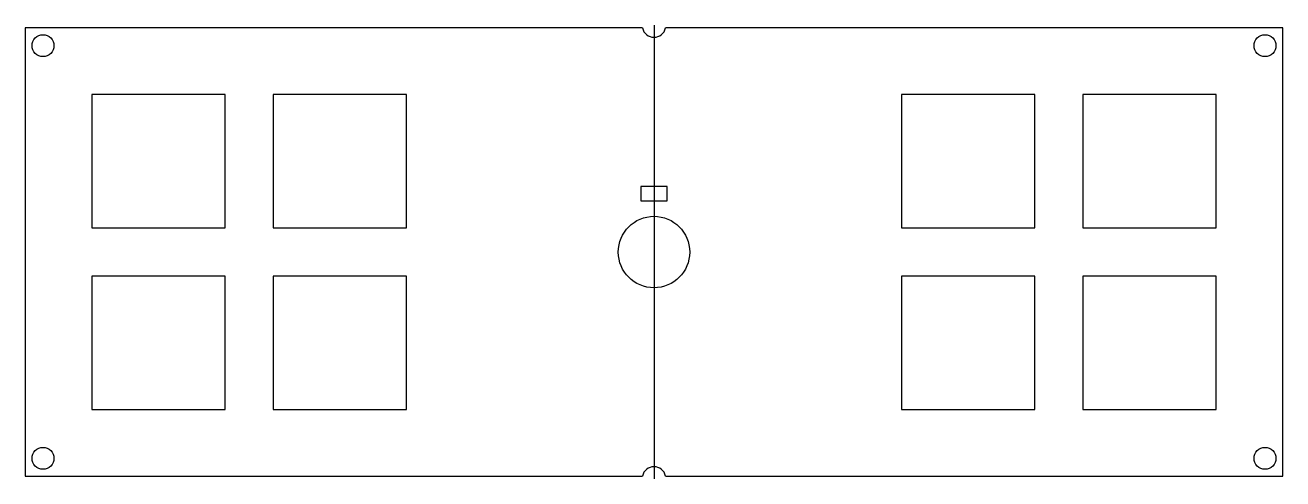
# Model space of a CAD drawing. Header units: millimetres. Extents: x -132 to 0, y 0 to 47.
import ezdxf

# ---------------------------------------------------------------- set-up
doc = ezdxf.new("R2010")
doc.units = ezdxf.units.MM
doc.layers.get('0').update_dxf_attribs({"linetype": 'CONTINUOUS'})

msp = doc.modelspace()

# ---------------------------------------------------------------- linework, layer by layer
for p, q in [((-67.27, 47.05), (-132.1, 47.05)), ((-132.1, 47.05), (-132.1, 0)), ((-66.05, 47.33), (-66.05, 23.52)), ((0, 47.05), (-64.83, 47.05)), ((0, 0), (0, 47.05)), ((-66.05, 23.52), (-66.05, -0.28)), ((-132.1, 0), (-67.27, 0)), ((-64.83, 0), (0, 0))]:
    msp.add_line(p, q)
for points in [[(-111.1, 40.05), (-125.1, 40.05), (-125.1, 26.05), (-111.1, 26.05)], [(-106.05, 40.05), (-106.05, 26.05), (-92.05, 26.05), (-92.05, 40.05)], [(-26.05, 26.05), (-26.05, 40.05), (-40.05, 40.05), (-40.05, 26.05)], [(-7, 26.05), (-7, 40.05), (-21, 40.05), (-21, 26.05)], [(-64.67, 28.91), (-64.67, 30.41), (-67.42, 30.41), (-67.42, 28.91)], [(-111.1, 21), (-125.1, 21), (-125.1, 7), (-111.1, 7)], [(-92.05, 7), (-92.05, 21), (-106.05, 21), (-106.05, 7)], [(-26.05, 7), (-26.05, 21), (-40.05, 21), (-40.05, 7)], [(-7, 21), (-21, 21), (-21, 7), (-7, 7)]]:
    msp.add_lwpolyline(points, close=True)
for centre, radius in [((-130.23, 45.18), 1.15), ((-1.87, 45.18), 1.15), ((-66.05, 23.52), 3.75), ((-130.23, 1.87), 1.15), ((-1.87, 1.87), 1.15)]:
    msp.add_circle(centre, radius)
for centre, start_param, end_param in [((-66.05, 47.33), 1.794938, 4.488247), ((-66.05, 47.33), 1.794938, 4.488247), ((-66.05, -0.28), 4.936531, 7.62984), ((-66.05, -0.28), 4.936531, 7.62984)]:
    msp.add_ellipse(centre, major_axis=(0, 1.27), ratio=0.984808, start_param=start_param, end_param=end_param)

doc.saveas('drawing.dxf')
